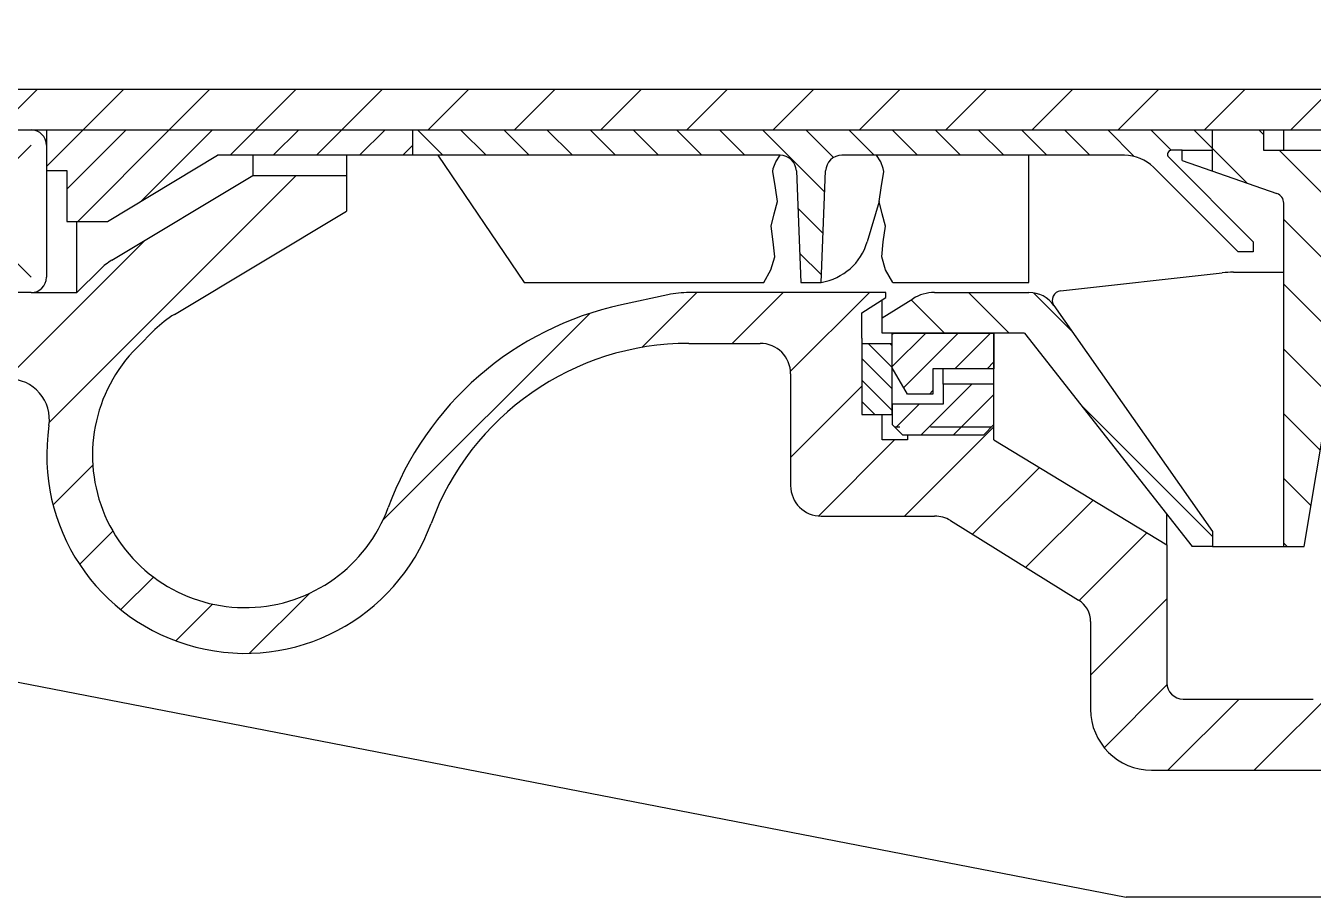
# Model space of a CAD drawing. Extents: x 0 to 841, y 0 to 594.
# Drawn here: x 535.4 to 619.8, y 415.3 to 472.5 of the extents above; entities that cross this region are included whole.
import ezdxf

# ---------------------------------------------------------------- set-up
doc = ezdxf.new("R2010")
doc.units = 0
doc.header["$MEASUREMENT"] = 0
for name, pattern in [('K5LT_BASIC', [0]), ('K5LT_DASHED', [6, 4, -2]), ('K5LT_THIN', [0]), ('K5LT_THIN_INCLUDED_TO_HATCHING', [0])]:
    doc.linetypes.add(name, pattern=pattern)
doc.layers.add('LAYER0VIEW0', color=7, linetype='Continuous')
pattern_1 = [(-45, (0, 0), (2.121320343559642, 2.121320343559643), [])]
pattern_2 = [(45, (0, 0), (-1.060660171779821, 1.060660171779821), [])]
pattern_3 = [(45, (0, 0), (-2.82842712474619, 2.82842712474619), [])]

# ---------------------------------------------------------------- blocks, each defined once
blk = doc.blocks.new('*U165')
at = {"layer": 'LAYER0VIEW0', "color": 5, "linetype": 'K5LT_BASIC'}
for p, q in [((-1, 31.66666666666669), (-9.666666666666629, 31.66666666666669)), ((-10.66666666666663, 30.66666666666669), (-10.66666666666663, 22)), ((0, 22), (0, 30.66666666666669)), ((-9.666666666666629, 21), (-1, 21)), ((-9.666666666666629, 1), (-1, 1)), ((-10.66666666666663, -8.666666666666686), (-10.66666666666663, 0)), ((0, 0), (0, -8.666666666666686)), ((-1, -9.666666666666686), (-9.666666666666629, -9.666666666666686))]:
    blk.add_line(p, q, dxfattribs=at)
at = {"layer": 'LAYER0VIEW0', "color": 7, "linetype": 'K5LT_THIN'}
for p, q in [((-1, 22), (-9.666666666666629, 30.66666666666669)), ((-1, 30.66666666666669), (-9.666666666666629, 22)), ((-1, 0), (-9.666666666666629, -8.666666666666686)), ((-1, -8.666666666666686), (-9.666666666666629, 2.411265631607762e-16))]:
    blk.add_line(p, q, dxfattribs=at)
at = {"layer": 'LAYER0VIEW0', "color": 5, "linetype": 'K5LT_BASIC'}
for centre, start, end in [((-9.666666666666629, 30.66666666666669), 90, 180), ((-1, 30.66666666666669), 0, 90), ((-9.666666666666629, 22), 180, 270), ((-1, 22), 270, 0), ((-9.666666666666629, 0), 90, 180), ((-1, 0), 0, 90), ((-9.666666666666629, -8.666666666666686), 180, 270), ((-1, -8.666666666666686), 270, 0)]:
    blk.add_arc(centre, 1, start, end, dxfattribs=at)

msp = doc.modelspace()

# ---------------------------------------------------------------- hatches: boundary and pattern name
at = {"layer": 'LAYER0VIEW0'}
h = msp.add_hatch(dxfattribs=at)
h.set_pattern_fill('МЕТАЛЛ', color=256, style=0, pattern_type=0)
h.set_pattern_definition(pattern_3)
edge = h.paths.add_edge_path()
edge.add_line((526.0977101522714, 483.2925242810399), (517.4310434856048, 483.2925242810399))
edge.add_line((517.4310434856048, 483.2925242810399), (516.4310434856048, 483.2925242810399))
edge.add_line((516.4310434856048, 483.2925242810399), (516.4310434856048, 483.6258576143733))
edge.add_line((516.4310434856048, 483.6258576143733), (516.0977101522714, 483.9591909477066))
edge.add_line((516.0977101522714, 483.9591909477066), (483.0977101522714, 483.9591909477066))
edge.add_line((483.0977101522714, 483.9591909477066), (483.0977101522714, 483.0623246399594))
edge.add_line((483.0977101522714, 483.0623246399594), (484.4310434856048, 482.2925242810398))
edge.add_line((484.4310434856048, 482.2925242810399), (491.0977101522714, 482.2925242810399))
edge.add_line((491.0977101522714, 482.2925242810399), (491.0977101522714, 481.9591909477066))
edge.add_line((491.0977101522714, 481.9591909477066), (503.7643768189381, 481.9591909477066))
edge.add_line((503.7643768189381, 481.9591909477066), (503.7643768189381, 479.6258576143733))
edge.add_line((503.7643768189381, 479.6258576143733), (509.7643768189381, 479.6258576143733))
edge.add_line((509.7643768189381, 479.6258576143733), (512.0737778956965, 475.6258576143733))
edge.add_line((512.0737778956965, 475.6258576143733), (509.7643768189381, 471.6258576143733))
edge.add_line((509.7643768189381, 471.6258576143733), (503.7643768189381, 471.6258576143733))
edge.add_line((503.7643768189381, 471.6258576143733), (503.7643768189381, 469.2925242810399))
edge.add_line((503.7643768189381, 469.2925242810399), (491.0977101522714, 469.2925242810399))
edge.add_line((491.0977101522714, 469.2925242810399), (491.0977101522714, 468.9591909477066))
edge.add_line((491.0977101522714, 468.9591909477066), (484.4310434856048, 468.9591909477066))
edge.add_line((484.4310434856048, 468.9591909477066), (483.0977101522714, 468.189390588787))
edge.add_line((483.0977101522714, 468.1893905887871), (483.0977101522714, 467.2925242810399))
edge.add_line((483.0977101522714, 467.2925242810399), (516.0977101522714, 467.2925242810399))
edge.add_line((516.0977101522714, 467.2925242810399), (516.4310434856048, 467.6258576143733))
edge.add_line((516.4310434856048, 467.6258576143733), (516.4310434856048, 467.9591909477066))
edge.add_line((516.4310434856048, 467.9591909477066), (517.4310434856048, 467.9591909477066))
edge.add_line((517.4310434856048, 467.9591909477066), (517.4310434856048, 465.9591909477066))
edge.add_line((517.4310434856048, 465.9591909477066), (517.7643768189381, 465.6258576143733))
edge.add_line((517.7643768189381, 465.6258576143733), (523.0977101522714, 465.6258576143733))
edge.add_line((523.0977101522714, 465.6258576143733), (523.7643768189381, 466.29252428104))
edge.add_line((523.7643768189381, 466.2925242810399), (526.0977101522714, 466.2925242810399))
edge.add_line((526.0977101522714, 466.2925242810399), (526.0977101522714, 465.6258576143733))
edge.add_line((526.0977101522714, 465.6258576143733), (527.0977101522714, 465.6258576143733))
edge.add_line((527.0977101522714, 465.6258576143733), (535.7643768189381, 465.6258576143733))
edge.add_line((535.7643768189381, 465.6258576143733), (536.7643768189381, 465.6258576143733))
edge.add_line((536.7643768189381, 465.6258576143733), (560.7643768189381, 465.6258576143733))
edge.add_line((560.7643768189381, 465.6258576143733), (612.5616350826343, 465.6258576143733))
edge.add_line((612.5616350826346, 465.6258576143733), (627.2283017493011, 465.6258576143733))
edge.add_line((627.2283017493011, 465.6258576143733), (627.2283017493011, 463.9591909477066))
edge.add_line((627.2283017493011, 463.9591909477066), (636.5616350826346, 463.9591909477066))
edge.add_line((636.5616350826346, 463.9591909477066), (637.8949684159678, 463.9591909477066))
edge.add_line((637.8949684159678, 463.9591909477066), (646.5616350826346, 463.9591909477066))
edge.add_arc((646.5616350826346, 462.6258576143733), 1.333333333333333, 360, 450, ccw=False)
edge.add_line((647.8949684159678, 462.6258576143733), (647.8949684159678, 460.9591909477066))
edge.add_line((647.8949684159678, 460.9591909477066), (665.2283017493011, 460.9591909477066))
edge.add_arc((668.1076120941287, 456.0166622120744), 5.720054052575112, 342.4570964103727, 480.2232870814474, ccw=False)
edge.add_arc((756.8600549698186, 427.9600417034263), 87.36146973581641, 162.4570964103733, 172.6314406768663)
edge.add_arc((669.2283017493011, 439.2925242810399), 1, 630, 712.6314406768681, ccw=False)
edge.add_line((669.2283017493011, 438.2925242810399), (669.2283017493011, 433.6258576143733))
edge.add_arc((669.2283017493011, 432.6258576143733), 1, 360, 450, ccw=False)
edge.add_line((670.2283017493011, 432.6258576143733), (670.2283017493011, 431.6258576143733))
edge.add_line((670.2283017493011, 431.6258576143733), (671.5616350826346, 431.6258576143733))
edge.add_line((671.5616350826346, 431.6258576143733), (671.5616350826346, 433.6258576143733))
edge.add_arc((703.6828472038466, 433.6258576143733), 32.1212121212122, 454.97910584399864, 540, ccw=False)
edge.add_line((700.8949684159678, 465.6258576143733), (700.8949684159678, 467.2925242810399))
edge.add_line((700.8949684159678, 467.2925242810399), (699.2283017493011, 467.2925242810399))
edge.add_line((699.2283017493011, 467.2925242810399), (698.2283017493011, 467.2925242810399))
edge.add_line((698.2283017493011, 467.2925242810399), (697.5616350826346, 467.9591909477065))
edge.add_line((697.5616350826346, 467.9591909477066), (697.2283017493011, 467.6258576143732))
edge.add_line((697.2283017493011, 467.6258576143733), (689.8949684159678, 467.6258576143733))
edge.add_line((689.8949684159678, 467.6258576143733), (689.2283017493011, 468.29252428104))
edge.add_line((689.2283017493011, 468.2925242810399), (687.5616350826346, 468.2925242810399))
edge.add_line((687.5616350826346, 468.2925242810399), (687.5616350826346, 467.6258576143733))
edge.add_line((687.5616350826346, 467.6258576143733), (683.5616350826346, 467.6258576143733))
edge.add_line((683.5616350826346, 467.6258576143733), (681.5616350826346, 465.6258576143733))
edge.add_line((681.5616350826346, 465.6258576143733), (654.8949684159678, 465.6258576143733))
edge.add_line((654.8949684159678, 465.6258576143733), (652.2283017493011, 468.29252428104))
edge.add_line((652.2283017493011, 468.2925242810399), (530.3316121263289, 468.2925242810399))
edge.add_line((530.3316121263287, 468.2925242810399), (526.0977101522714, 475.6258576143733))
edge.add_line((526.0977101522714, 475.6258576143733), (530.3316121263287, 482.9591909477066))
edge.add_line((530.3316121263287, 482.9591909477066), (652.2283017493011, 482.9591909477066))
edge.add_line((652.2283017493011, 482.9591909477066), (654.8949684159678, 485.6258576143733))
edge.add_line((654.8949684159678, 485.6258576143733), (681.5616350826346, 485.6258576143733))
edge.add_line((681.5616350826346, 485.6258576143733), (683.5616350826346, 483.6258576143733))
edge.add_line((683.5616350826346, 483.6258576143733), (687.5616350826346, 483.6258576143733))
edge.add_line((687.5616350826346, 483.6258576143733), (687.5616350826346, 482.9591909477066))
edge.add_line((687.5616350826346, 482.9591909477066), (689.2283017493011, 482.9591909477066))
edge.add_line((689.2283017493011, 482.9591909477066), (689.8949684159678, 483.6258576143733))
edge.add_line((689.8949684159678, 483.6258576143733), (697.2283017493011, 483.6258576143733))
edge.add_line((697.2283017493011, 483.6258576143733), (697.5616350826346, 483.2925242810398))
edge.add_line((697.5616350826346, 483.2925242810399), (698.2283017493011, 483.9591909477065))
edge.add_line((698.2283017493011, 483.9591909477066), (699.2283017493011, 483.9591909477066))
edge.add_line((699.2283017493011, 483.9591909477066), (700.8949684159678, 483.9591909477066))
edge.add_line((700.8949684159678, 483.9591909477066), (700.8949684159678, 485.6258576143732))
edge.add_arc((703.6828472038466, 517.6258576143732), 32.1212121212122, 540, 625.0208941560014, ccw=False)
edge.add_line((671.5616350826346, 517.6258576143732), (671.5616350826346, 519.6258576143732))
edge.add_line((671.5616350826346, 519.6258576143732), (670.2283017493011, 519.6258576143732))
edge.add_line((670.2283017493011, 519.6258576143732), (670.2283017493011, 518.6258576143732))
edge.add_arc((669.2283017493011, 518.6258576143732), 1, 270, 360, ccw=False)
edge.add_line((669.2283017493011, 517.6258576143732), (669.2283017493011, 512.9591909477065))
edge.add_arc((669.2283017493011, 511.9591909477066), 1, 367.3685593231277, 450, ccw=False)
edge.add_arc((756.8600549698186, 523.2916735253202), 87.36146973581641, 187.3685593231336, 197.5429035896267)
edge.add_arc((668.1076120941287, 495.2350530166721), 5.720054052575112, 239.77671291855262, 377.5429035896268, ccw=False)
edge.add_line((665.2283017493011, 490.2925242810399), (647.8949684159678, 490.2925242810399))
edge.add_line((647.8949684159678, 490.2925242810399), (647.8949684159678, 488.6258576143733))
edge.add_arc((646.5616350826346, 488.6258576143733), 1.333333333333333, 270, 360, ccw=False)
edge.add_line((646.5616350826346, 487.2925242810399), (637.8949684159678, 487.2925242810399))
edge.add_line((637.8949684159678, 487.2925242810399), (636.5616350826346, 487.2925242810399))
edge.add_line((636.5616350826346, 487.2925242810399), (627.2283017493011, 487.2925242810399))
edge.add_line((627.2283017493011, 487.2925242810399), (627.2283017493011, 485.6258576143733))
edge.add_line((627.2283017493011, 485.6258576143733), (612.5616350826346, 485.6258576143733))
edge.add_line((612.5616350826346, 485.6258576143733), (560.7643768189383, 485.6258576143733))
edge.add_line((560.7643768189381, 485.6258576143733), (536.7643768189381, 485.6258576143733))
edge.add_line((536.7643768189381, 485.6258576143733), (535.7643768189381, 485.6258576143733))
edge.add_line((535.7643768189381, 485.6258576143733), (527.7643768189381, 485.6258576143733))
edge.add_line((527.7643768189381, 485.6258576143733), (527.7643768189381, 483.2925242810399))
edge.add_line((527.7643768189381, 483.2925242810399), (526.0977101522714, 483.2925242810399))
h = msp.add_hatch(dxfattribs=at)
h.set_pattern_fill('МЕТАЛЛ', color=256, style=0, pattern_type=0)
h.set_pattern_definition([(-45, (0, 0), (1.414213562373095, 1.414213562373095), [])])
edge = h.paths.add_edge_path()
edge.add_line((601.1888031934949, 487.2925242810399), (588.9198214082404, 487.2925242810399))
edge.add_arc((588.9198214082406, 488.3591909477066), 1.066666666666667, 542.2906100426408, 630, ccw=False)
edge.add_line((587.8540070522705, 488.3165583734678), (587.5625410499387, 495.6032084317642))
edge.add_arc((586.8322284390098, 491.8919028059473), 3.782478811295843, 78.8675453350041, 80.8125906414539)
edge.add_line((587.4361551287119, 495.6258576143733), (586.2283017493011, 495.6258576143733))
edge.add_line((586.2283017493011, 495.6258576143733), (585.9359297796649, 488.3165583734678))
edge.add_arc((584.870115423695, 488.3591909477066), 1.066666666666667, 630, 717.7093899573592, ccw=False)
edge.add_line((584.870115423695, 487.2925242810399), (560.7643768189383, 487.2925242810399))
edge.add_line((560.7643768189381, 487.2925242810399), (560.7643768189381, 485.6258576143733))
edge.add_line((560.7643768189381, 485.6258576143733), (612.5616350826343, 485.6258576143733))
edge.add_line((612.5616350826346, 485.6258576143733), (613.2283017493011, 485.6258576143733))
edge.add_line((613.2283017493011, 485.6258576143733), (613.2283017493011, 486.9591909477066))
edge.add_line((613.2283017493011, 486.9591909477066), (611.2283017493011, 486.9591909477066))
edge.add_line((611.2283017493011, 486.9591909477066), (610.5387586992673, 486.9591909477066))
edge.add_arc((610.5387586992673, 487.2258576143733), 0.2666666666666667, 494.9999999999741, 630, ccw=False)
edge.add_line((610.350196890951, 487.4144194226897), (615.8949684159678, 492.9591909477065))
edge.add_line((615.8949684159678, 492.9591909477066), (615.8949684159678, 493.6258576143733))
edge.add_line((615.8949684159678, 493.6258576143733), (614.8949684159678, 493.6258576143733))
edge.add_line((614.8949684159678, 493.6258576143733), (609.3426836661371, 488.0735728645425))
edge.add_arc((607.4570655829729, 489.9591909477066), 2.666666666666667, 630, 675.0000000000027, ccw=False)
edge.add_line((607.4570655829729, 487.2925242810399), (601.1888031934949, 487.2925242810399))
edge = h.paths.add_edge_path()
edge.add_line((591.1864992838235, 463.9591909477066), (607.4570655829729, 463.9591909477066))
edge.add_arc((607.4570655829729, 461.2925242810399), 2.666666666666667, 404.9999999999974, 450, ccw=False)
edge.add_line((609.3426836661371, 463.178142364204), (614.8949684159678, 457.6258576143733))
edge.add_line((614.8949684159678, 457.6258576143733), (615.8949684159678, 457.6258576143733))
edge.add_line((615.8949684159678, 457.6258576143733), (615.8949684159678, 458.2925242810399))
edge.add_line((615.8949684159678, 458.2925242810399), (610.350196890951, 463.8372958060568))
edge.add_arc((610.5387586992673, 464.0258576143733), 0.2666666666666667, 450, 585.0000000000259, ccw=False)
edge.add_line((610.5387586992673, 464.2925242810399), (611.2283017493011, 464.2925242810399))
edge.add_line((611.2283017493011, 464.2925242810399), (613.2283017493011, 464.2925242810399))
edge.add_line((613.2283017493011, 464.2925242810399), (613.2283017493011, 465.6258576143733))
edge.add_line((613.2283017493011, 465.6258576143733), (612.5616350826346, 465.6258576143733))
edge.add_line((612.5616350826346, 465.6258576143733), (560.7643768189383, 465.6258576143733))
edge.add_line((560.7643768189381, 465.6258576143733), (560.7643768189381, 463.9591909477066))
edge.add_line((560.7643768189381, 463.9591909477066), (584.8701154236948, 463.9591909477066))
edge.add_arc((584.870115423695, 462.8925242810399), 1.066666666666667, 362.2906100426377, 450, ccw=False)
edge.add_line((585.9359297796647, 462.9351568552787), (586.2283017493008, 455.6258576143733))
edge.add_line((586.2283017493011, 455.6258576143733), (587.5616350826346, 455.6258576143733))
edge.add_line((587.5616350826346, 455.6258576143733), (587.8540070522707, 462.9351568552787))
edge.add_arc((588.9198214082406, 462.8925242810399), 1.066666666666667, 450, 537.7093899573624, ccw=False)
edge.add_line((588.9198214082406, 463.9591909477066), (591.1864992838238, 463.9591909477066))
h = msp.add_hatch(dxfattribs=at)
h.set_pattern_fill('МЕТАЛЛ', color=256, style=0, pattern_type=0)
h.set_pattern_definition([(45, (0, 0), (-1.414213562373095, 1.414213562373095), [])])
h.paths.add_polyline_path([(536.7643768189381, 465.6258576143733), (560.7643768189381, 465.6258576143733), (560.7643768189381, 463.9591909477066), (547.9865990411605, 463.9591909477066), (540.7643768189381, 459.6258576143733), (538.0977101522714, 459.6258576143733), (538.0977101522714, 462.9591909477066), (536.7643768189381, 462.9591909477066)])
h = msp.add_hatch(dxfattribs=at)
h.set_pattern_fill('МЕТАЛЛ', color=256, style=0, pattern_type=0)
h.set_pattern_definition(pattern_1)
edge = h.paths.add_edge_path()
edge.add_line((617.8949684159678, 460.8195369443594), (617.8949684159678, 438.2925242810399))
edge.add_line((617.8949684159678, 438.2925242810399), (619.2283017493011, 438.2925242810399))
edge.add_line((619.2283017493011, 438.2925242810399), (620.8392616817881, 447.9582838759621))
edge.add_arc((621.2338192513208, 447.8925242810399), 0.4, 450, 530.5376777919716, ccw=False)
edge.add_line((621.2338192513208, 448.2925242810399), (621.8949684159676, 448.2925242810399))
edge.add_line((621.8949684159678, 448.2925242810399), (621.8949684159678, 448.9591909477066))
edge.add_line((621.8949684159678, 448.9591909477066), (622.8949684159678, 448.9591909477066))
edge.add_line((622.8949684159678, 448.9591909477066), (624.5616350826346, 448.9591909477066))
edge.add_line((624.5616350826346, 448.9591909477066), (630.5616350826346, 448.9591909477066))
edge.add_line((630.5616350826346, 448.9591909477066), (630.5616350826346, 450.6258576143733))
edge.add_line((630.5616350826346, 450.6258576143733), (624.453889174341, 452.4581813868613))
edge.add_arc((624.6454544313852, 453.0967322436754), 0.6666666666666666, 530.9097230791842, 613.3007557660087, ccw=False)
edge.add_line((623.9871606767744, 453.2020592444131), (625.1384874027527, 460.3978512817777))
edge.add_arc((625.7967811573636, 460.2925242810399), 0.6666666666666666, 450, 530.9097230791746, ccw=False)
edge.add_line((625.7967811573636, 460.9591909477066), (629.5616350826346, 460.9591909477066))
edge.add_line((629.5616350826346, 460.9591909477066), (635.5616350826346, 460.9591909477066))
edge.add_line((635.5616350826346, 460.9591909477066), (636.5616350826346, 460.9591909477066))
edge.add_line((636.5616350826346, 460.9591909477066), (636.5616350826346, 463.9591909477066))
edge.add_line((636.5616350826346, 463.9591909477066), (627.2283017493011, 463.9591909477066))
edge.add_line((627.2283017493011, 463.9591909477066), (625.8949684159678, 463.9591909477066))
edge.add_line((625.8949684159678, 463.9591909477066), (625.8949684159678, 464.2925242810399))
edge.add_line((625.8949684159678, 464.2925242810399), (616.5616350826346, 464.2925242810399))
edge.add_line((616.5616350826346, 464.2925242810399), (616.5616350826346, 465.6258576143733))
edge.add_line((616.5616350826346, 465.6258576143733), (613.2283017493011, 465.6258576143733))
edge.add_line((613.2283017493011, 465.6258576143733), (613.2283017493011, 462.9258576143732))
edge.add_line((613.2283017493011, 462.9258576143732), (617.4485353657866, 461.4487758486033))
edge.add_arc((617.2283017493011, 460.8195369443594), 0.6666666666666666, 360, 430.7099537807993, ccw=False)
h = msp.add_hatch(dxfattribs=at)
h.set_pattern_fill('МЕТАЛЛ', color=256, style=0, pattern_type=0)
h.set_pattern_definition(pattern_3)
edge = h.paths.add_edge_path()
edge.add_arc((534.2903847238291, 446.6258576143733), 2.666666666666667, 351.4347188924495, 450, ccw=False)
edge.add_arc((549.7823181086588, 444.2925242810399), 13.00000000000002, 171.434718892449, 339.8636965717517)
edge.add_arc((578.8949684159678, 433.6178858350266), 18.00797177934661, 450, 519.8636965717519, ccw=False)
edge.add_line((578.8949684159678, 451.6258576143733), (583.5616350826346, 451.6258576143733))
edge.add_arc((583.5616350826346, 449.6258576143733), 2, 360, 450, ccw=False)
edge.add_line((585.5616350826346, 449.6258576143733), (585.5616350826346, 442.2925242810399))
edge.add_arc((587.5616350826346, 442.2925242810399), 2, 180, 270)
edge.add_line((587.5616350826346, 440.2925242810399), (595.0020258228325, 440.2925242810399))
edge.add_arc((595.0020258228323, 438.2925242810399), 2, 418.7362683056186, 450, ccw=False)
edge.add_line((596.0399820913159, 440.0020993114834), (604.4402530108065, 434.7907685321334))
edge.add_arc((603.5616350826346, 433.3745029094226), 1.666666666666667, 360, 418.1855071734621, ccw=False)
edge.add_line((605.2283017493011, 433.3745029094226), (605.2283017493011, 427.6258576143733))
edge.add_arc((609.2283017493011, 427.6258576143733), 4, 180, 270)
edge.add_line((609.2283017493011, 423.6258576143733), (621.8949684159678, 423.6258576143733))
edge.add_arc((621.8949684159678, 427.6258576143733), 4, 270, 360)
edge.add_line((625.8949684159678, 427.6258576143733), (625.8949684159678, 431.455744542351))
edge.add_arc((626.9616350826344, 431.455744542351), 1.066666666666667, 430.7099537808022, 540, ccw=False)
edge.add_line((627.3140088690112, 432.4625267891414), (639.2283017493011, 428.29252428104))
edge.add_line((639.2283017493011, 428.2925242810399), (640.5616350826346, 428.2925242810399))
edge.add_line((640.5616350826346, 428.2925242810399), (640.5616350826346, 427.6258576143733))
edge.add_line((640.5616350826346, 427.6258576143733), (640.5616350826346, 425.6258576143733))
edge.add_line((640.5616350826346, 425.6258576143733), (651.2283017493011, 425.6258576143733))
edge.add_line((651.2283017493011, 425.6258576143733), (651.2283017493011, 434.2925242810399))
edge.add_line((651.2283017493011, 434.2925242810399), (649.2283017493011, 434.2925242810399))
edge.add_line((649.2283017493011, 434.2925242810399), (647.5616350826346, 434.2925242810399))
edge.add_line((647.5616350826346, 434.2925242810399), (644.2283017493011, 437.6258576143733))
edge.add_line((644.2283017493011, 437.6258576143733), (620.8949684159678, 437.6258576143733))
edge.add_line((620.8949684159678, 437.6258576143733), (620.8949684159678, 429.3591909477066))
edge.add_arc((619.8283017493012, 429.3591909477066), 1.066666666666667, 270, 360, ccw=False)
edge.add_line((619.8283017493012, 428.2925242810399), (611.2949684159679, 428.2925242810399))
edge.add_arc((611.2949684159677, 429.3591909477066), 1.066666666666667, 540, 630, ccw=False)
edge.add_line((610.2283017493011, 429.3591909477066), (610.2283017493011, 435.3591909477066))
edge.add_line((610.2283017493011, 435.3591909477066), (610.2283017493011, 438.4070506709177))
edge.add_line((610.2283017493011, 438.4070506709177), (598.8949684159678, 445.28800305187))
edge.add_line((598.8949684159678, 445.2880030518701), (598.8949684159678, 445.6258576143733))
edge.add_line((598.8949684159678, 445.6258576143733), (598.8949684159678, 446.2925242810399))
edge.add_line((598.8949684159678, 446.2925242810399), (598.2283017493011, 445.6258576143732))
edge.add_line((598.2283017493011, 445.6258576143733), (593.2283017493011, 445.6258576143733))
edge.add_line((593.2283017493011, 445.6258576143733), (593.2283017493011, 445.2925242810399))
edge.add_line((593.2283017493011, 445.2925242810399), (591.5616350826346, 445.2925242810399))
edge.add_line((591.5616350826346, 445.2925242810399), (591.5616350826346, 446.9591909477066))
edge.add_line((591.5616350826346, 446.9591909477066), (590.2283017493011, 446.9591909477066))
edge.add_line((590.2283017493011, 446.9591909477066), (590.2283017493011, 451.9591909477066))
edge.add_line((590.2283017493011, 451.9591909477066), (590.2283017493011, 453.6384385892136))
edge.add_line((590.2283017493011, 453.6384385892136), (591.8081721895566, 454.6258576143733))
edge.add_line((591.8081721895566, 454.6258576143733), (591.8081721895566, 454.9591909477066))
edge.add_line((591.8081721895566, 454.9591909477066), (578.9175483759014, 454.9591909477066))
edge.add_arc((578.9175483759014, 448.2925242810399), 6.666666666666666, 90, 102.1475698211778)
edge.add_line((577.5146797418994, 454.8099167074769), (574.4742547149814, 454.155465260454))
edge.add_arc((578.8949684159678, 433.6178858350266), 21.00797177934664, 102.1475698211766, 159.8636965717519)
edge.add_arc((549.7823181086588, 444.2925242810399), 10, 494.9999999999995, 699.8636965717519, ccw=False)
edge.add_line((542.7112502967931, 451.3635920929053), (543.8735654994026, 452.5259072955149))
edge.add_arc((548.5876107073133, 447.8118620876045), 6.666666666666666, 480.96375653207417, 495.00000000000136, ccw=False)
edge.add_line((545.1576390044628, 453.5284815923548), (556.4310434856046, 460.2925242810399))
edge.add_line((556.4310434856048, 460.2925242810399), (556.4310434856048, 462.6258576143733))
edge.add_line((556.4310434856048, 462.6258576143733), (550.2995616260401, 462.6258576143733))
edge.add_line((550.2995616260401, 462.6258576143733), (541.0505150872822, 457.0764296911185))
edge.add_arc((543.1084981089924, 453.6464579882684), 4, 120.9637565320723, 135.0000000000006)
edge.add_line((540.280070984246, 456.4748851130145), (538.7643768189381, 454.9591909477066))
edge.add_line((538.7643768189381, 454.9591909477066), (535.7643768189381, 454.9591909477066))
edge.add_line((535.7643768189381, 454.9591909477066), (527.3768432917146, 454.9591909477066))
edge.add_line((527.3768432917149, 454.9591909477066), (526.0977101522716, 454.9591909477066))
edge.add_line((526.0977101522714, 454.9591909477066), (526.0977101522714, 454.2925242810399))
edge.add_line((526.0977101522714, 454.2925242810399), (516.7643768189381, 454.2925242810399))
edge.add_line((516.7643768189381, 454.2925242810399), (515.4310434856048, 452.9591909477066))
edge.add_line((515.4310434856048, 452.9591909477066), (513.7643768189381, 452.9591909477066))
edge.add_line((513.7643768189381, 452.9591909477066), (498.4310434856048, 452.9591909477066))
edge.add_line((498.4310434856048, 452.9591909477066), (497.0977101522714, 451.6258576143732))
edge.add_line((497.0977101522714, 451.6258576143733), (495.4310434856048, 451.6258576143733))
edge.add_line((495.4310434856048, 451.6258576143733), (493.5203598830818, 451.6258576143733))
edge.add_line((493.5203598830818, 451.6258576143733), (493.5203598830818, 449.9591909477066))
edge.add_line((493.5203598830818, 449.9591909477066), (491.8536932164151, 449.9591909477066))
edge.add_line((491.8536932164151, 449.9591909477066), (491.8536932164151, 450.6258576143733))
edge.add_line((491.8536932164151, 450.6258576143733), (485.2901602420012, 450.6258576143733))
edge.add_line((485.2901602420014, 450.6258576143733), (485.0977101522716, 450.9591909477066))
edge.add_line((485.0977101522714, 450.9591909477066), (485.0977101522714, 450.2715015102684))
edge.add_arc((484.6977101522715, 450.2715015102684), 0.4, 284.03624346793436, 360, ccw=False)
edge.add_line((484.7947244022861, 449.8834445102102), (481.0977101522716, 448.9591909477066))
edge.add_line((481.0977101522714, 448.9591909477066), (481.0977101522714, 444.9591909477066))
edge.add_line((481.0977101522714, 444.9591909477066), (482.4310434856048, 444.9591909477066))
edge.add_line((482.4310434856048, 444.9591909477066), (482.4310434856048, 446.9591909477066))
edge.add_line((482.4310434856048, 446.9591909477066), (485.7643768189381, 446.9591909477066))
edge.add_line((485.7643768189381, 446.9591909477066), (485.7643768189381, 444.9591909477066))
edge.add_line((485.7643768189381, 444.9591909477066), (493.7643768189381, 444.9591909477066))
edge.add_line((493.7643768189381, 444.9591909477066), (493.7643768189381, 443.6258576143733))
edge.add_line((493.7643768189381, 443.6258576143733), (501.7643768189381, 443.6258576143733))
edge.add_line((501.7643768189381, 443.6258576143733), (501.7643768189381, 447.6258576143733))
edge.add_line((501.7643768189381, 447.6258576143733), (503.0977101522714, 447.6258576143733))
edge.add_line((503.0977101522714, 447.6258576143733), (503.578835376596, 448.4591909477066))
edge.add_arc((505.0222110495703, 447.6258576143733), 1.666666666666667, 450, 510.0000000000007, ccw=False)
edge.add_line((505.0222110495703, 449.2925242810399), (534.2903847238291, 449.2925242810399))
h = msp.add_hatch(dxfattribs=at)
h.set_pattern_fill('МЕТАЛЛ', color=256, style=0, pattern_type=0)
h.set_pattern_definition(pattern_1)
edge = h.paths.add_edge_path()
edge.add_line((602.8256292425475, 454.1084517906585), (613.2283017493011, 439.2925242810398))
edge.add_line((613.2283017493011, 439.2925242810399), (613.2283017493011, 438.2925242810399))
edge.add_line((613.2283017493011, 438.2925242810399), (611.8949684159678, 438.2925242810399))
edge.add_line((611.8949684159678, 438.2925242810399), (600.8949684159678, 452.2925242810399))
edge.add_line((600.8949684159678, 452.2925242810399), (591.5616350826346, 452.2925242810399))
edge.add_line((591.5616350826346, 452.2925242810399), (591.5616350826346, 453.2925242810399))
edge.add_line((591.5616350826346, 453.2925242810399), (593.5797611797228, 454.5538530917201))
edge.add_arc((594.9930916863979, 452.2925242810399), 2.666666666666667, 450, 482.00538320808073, ccw=False)
edge.add_line((594.9930916863979, 454.9591909477066), (601.1888031934949, 454.9591909477066))
edge.add_arc((601.1888031934949, 452.9591909477066), 2, 395.0737544933463, 450, ccw=False)
h = msp.add_hatch(dxfattribs=at)
h.set_pattern_fill('МЕТАЛЛ', color=256, style=0, pattern_type=0)
h.set_pattern_definition(pattern_2)
h.paths.add_polyline_path([(595.5616350826346, 449.9591909477066), (594.8949684159678, 449.9591909477066), (594.8949684159678, 448.2925242810399), (593.2283017493011, 448.2925242810399), (592.2283017493011, 450.0245750886088), (592.2283017493011, 452.2925242810399), (598.8949684159678, 452.2925242810399), (598.8949684159678, 449.9591909477066)])
h = msp.add_hatch(dxfattribs=at)
h.set_pattern_fill('МЕТАЛЛ', color=256, style=0, pattern_type=0)
h.set_pattern_definition([(-45, (0, 0), (0.7071067811865475, 0.7071067811865476), [])])
h.paths.add_polyline_path([(590.2283017493011, 451.6258576143733), (590.2283017493011, 446.9591909477066), (592.2283017493011, 446.9591909477066), (592.2283017493011, 447.6258576143733), (592.2283017493011, 448.2925242810399), (592.2283017493011, 451.6258576143733)])
h = msp.add_hatch(dxfattribs=at)
h.set_pattern_fill('МЕТАЛЛ', color=256, style=0, pattern_type=0)
h.set_pattern_definition(pattern_2)
h.paths.add_polyline_path([(595.5616350826346, 447.6258576143733), (595.5616350826346, 448.9591909477066), (598.8949684159678, 448.9591909477066), (598.8949684159678, 446.2925242810399), (598.2283017493011, 445.6258576143733), (592.8949684159678, 445.6258576143733), (592.2283017493011, 446.2925242810399), (592.2283017493011, 447.6258576143733)])

# ---------------------------------------------------------------- linework, layer by layer
at = {"layer": 'LAYER0VIEW0', "color": 5, "linetype": 'K5LT_BASIC'}
for p, q in [((530.3316121263287, 468.2925242810399), (652.2283017493011, 468.2925242810399)), ((535.7643768189381, 465.6258576143733), (536.7643768189381, 465.6258576143733)), ((536.7643768189381, 465.6258576143733), (536.7643768189381, 462.9591909477066)), ((536.7643768189381, 465.6258576143733), (560.7643768189381, 465.6258576143733)), ((560.7643768189381, 465.6258576143733), (560.7643768189381, 463.9591909477066)), ((560.7643768189381, 465.6258576143733), (612.5616350826343, 465.6258576143733)), ((612.5616350826346, 465.6258576143733), (627.2283017493011, 465.6258576143733)), ((613.2283017493011, 462.9258576143732), (613.2283017493011, 465.6258576143733)), ((616.5616350826346, 465.6258576143733), (616.5616350826346, 464.2925242810399)), ((617.8949684159678, 464.2925242810399), (617.8949684159678, 465.6258576143733)), ((540.7643768189381, 459.6258576143733), (547.9865990411603, 463.9591909477066)), ((560.7643768189381, 463.9591909477066), (547.9865990411603, 463.9591909477066)), ((550.2995616260401, 463.9591909477066), (550.2995616260401, 462.6258576143733)), ((556.4310434856048, 463.9591909477066), (556.4310434856048, 462.6258576143733)), ((584.870115423695, 463.9591909477066), (560.7643768189383, 463.9591909477066)), ((562.4310434856048, 463.9591909477066), (568.0977101522714, 455.6258576143733)), ((607.4570655829729, 463.9591909477066), (588.9198214082406, 463.9591909477066)), ((601.1888031934949, 455.6258576143733), (601.1888031934949, 463.9591909477066)), ((610.350196890951, 463.8372958060568), (615.8949684159678, 458.2925242810399)), ((611.2283017493011, 464.2925242810399), (610.5387586992673, 464.2925242810399)), ((611.2283017493011, 463.6258576143733), (611.2283017493011, 464.2925242810399)), ((611.2283017493011, 464.2925242810399), (613.2283017493011, 464.2925242810399)), ((611.2283017493011, 463.6258576143733), (611.2283017493011, 464.2925242810399)), ((611.2283017493011, 464.2925242810399), (612.5616350826346, 464.2925242810399)), ((611.2283017493011, 463.6258576143733), (617.4485353657866, 461.4487758486034)), ((616.5616350826346, 464.2925242810399), (625.8949684159678, 464.2925242810399)), ((536.7643768189381, 462.9591909477066), (538.0977101522714, 462.9591909477066)), ((538.0977101522714, 462.9591909477066), (538.0977101522714, 459.6258576143733)), ((585.9359297796647, 462.9351568552787), (586.2283017493011, 455.6258576143733)), ((587.5616350826346, 455.6258576143733), (587.8540070522707, 462.9351568552787)), ((614.8949684159678, 457.6258576143733), (609.3426836661371, 463.178142364204)), ((541.0505150872822, 457.0764296911186), (550.2995616260401, 462.6258576143733)), ((550.2995616260401, 462.6258576143733), (556.4310434856048, 462.6258576143733)), ((556.4310434856048, 462.6258576143733), (556.4310434856048, 460.2925242810399)), ((556.4310434856048, 462.6258576143733), (556.4310434856048, 460.2925242810399)), ((545.1576390044628, 453.5284815923548), (556.4310434856046, 460.2925242810399)), ((591.3633595582756, 460.9338873244918), (590.5864880749074, 458.2925242810399)), ((617.8949684159678, 438.2925242810399), (617.8949684159678, 460.8195369443594)), ((538.0977101522714, 459.6258576143733), (540.7643768189381, 459.6258576143733)), ((538.7643768189381, 454.9591909477066), (538.7643768189381, 459.6258576143733)), ((615.8949684159678, 457.6258576143733), (614.8949684159678, 457.6258576143733)), ((615.8949684159678, 458.2925242810399), (615.8949684159678, 457.6258576143733)), ((538.7643768189381, 454.9591909477066), (540.280070984246, 456.4748851130145)), ((603.2614424561335, 455.0739843595769), (613.8613258297183, 456.251749178864)), ((614.5975360035505, 456.2925242810399), (617.8949684159676, 456.2925242810399)), ((568.0977101522714, 455.6258576143733), (583.8034599659446, 455.6258576143733)), ((586.2283017493011, 455.6258576143733), (587.5616350826346, 455.6258576143733)), ((586.2283017493011, 455.6258576143733), (587.5616350826346, 455.6258576143733)), ((592.2531547415739, 455.6258576143733), (601.1888031934949, 455.6258576143733)), ((535.7643768189381, 454.9591909477066), (538.7643768189381, 454.9591909477066)), ((577.5146797418994, 454.8099167074769), (574.4742547149814, 454.155465260454)), ((591.8081721895566, 454.9591909477066), (578.9175483759014, 454.9591909477066)), ((590.2283017493011, 453.6384385892136), (591.8081721895566, 454.6258576143733)), ((591.5616350826346, 453.2925242810399), (593.5797611797228, 454.5538530917202)), ((591.5616350826346, 453.2925242810399), (591.5616350826346, 454.471771922547)), ((591.8081721895566, 454.6258576143733), (591.8081721895566, 454.9591909477066)), ((594.9930916863979, 454.9591909477066), (601.1888031934949, 454.9591909477066)), ((590.2283017493011, 451.9591909477066), (590.2283017493011, 453.6384385892136)), ((602.8256292425475, 454.1084517906585), (613.2283017493011, 439.2925242810399)), ((542.7112502967931, 451.3635920929053), (543.8735654994026, 452.5259072955148)), ((591.5616350826346, 452.2925242810399), (591.5616350826346, 453.2925242810399)), ((590.2283017493011, 451.9591909477066), (590.2283017493011, 446.9591909477066)), ((600.8949684159678, 452.2925242810399), (591.5616350826346, 452.2925242810399)), ((592.2283017493011, 447.6258576143733), (592.2283017493011, 452.2925242810399)), ((592.2283017493011, 448.2925242810399), (592.2283017493011, 452.2925242810399)), ((592.2283017493011, 452.2925242810399), (598.8949684159678, 452.2925242810399)), ((592.2283017493011, 446.9591909477066), (592.2283017493011, 451.9591909477066)), ((598.8949684159678, 446.2925242810399), (598.8949684159678, 452.2925242810399)), ((598.8949684159678, 452.2925242810399), (598.8949684159678, 449.9591909477066)), ((600.8949684159678, 452.2925242810399), (611.8949684159678, 438.2925242810399)), ((578.8949684159678, 451.6258576143733), (583.5616350826346, 451.6258576143733)), ((590.2283017493011, 451.6258576143733), (592.2283017493011, 451.6258576143733)), ((593.2283017493011, 448.2925242810399), (592.2283017493011, 450.0245750886088)), ((585.5616350826346, 449.6258576143733), (585.5616350826346, 442.2925242810399)), ((598.8949684159678, 449.9591909477066), (594.8949684159678, 449.9591909477066)), ((594.8949684159678, 449.9591909477066), (594.8949684159678, 448.2925242810399)), ((595.5616350826346, 448.9591909477066), (595.5616350826346, 449.9591909477066)), ((594.8949684159678, 448.2925242810399), (593.2283017493011, 448.2925242810399)), ((598.8949684159678, 448.9591909477066), (595.5616350826346, 448.9591909477066)), ((595.5616350826346, 448.9591909477066), (595.5616350826346, 447.6258576143733)), ((598.8949684159678, 445.6258576143733), (598.8949684159678, 448.9591909477066)), ((595.5616350826346, 447.6258576143733), (592.2283017493011, 447.6258576143733)), ((592.2283017493011, 447.6258576143733), (592.2283017493011, 446.2925242810399)), ((619.2283017493011, 438.2925242810399), (620.8392616817881, 447.9582838759621)), ((590.2283017493011, 446.9591909477066), (592.2283017493011, 446.9591909477066)), ((591.5616350826346, 445.2925242810399), (591.5616350826346, 446.9591909477066)), ((592.2283017493011, 446.2925242810399), (592.8949684159678, 445.6258576143733)), ((598.2283017493011, 445.6258576143733), (598.8949684159678, 446.2925242810399)), ((598.8949684159678, 445.2880030518701), (598.8949684159678, 446.2925242810399)), ((593.2283017493011, 445.2925242810399), (591.5616350826346, 445.2925242810399)), ((592.8949684159678, 445.6258576143733), (598.2283017493011, 445.6258576143733)), ((593.2283017493011, 445.6258576143733), (593.2283017493011, 445.2925242810399)), ((598.8949684159678, 445.2880030518701), (610.2283017493011, 438.4070506709177)), ((587.5616350826346, 440.2925242810399), (595.0020258228325, 440.2925242810399)), ((596.0399820913159, 440.0020993114834), (604.4402530108065, 434.7907685321334)), ((610.2283017493011, 438.4070506709177), (610.2283017493011, 440.413736402252)), ((613.2283017493011, 439.2925242810399), (613.2283017493011, 438.2925242810399)), ((610.2283017493011, 438.4070506709177), (610.2283017493011, 429.3591909477066)), ((610.2283017493011, 438.4070506709177), (610.2283017493011, 435.3591909477066)), ((613.2283017493011, 438.2925242810399), (611.8949684159678, 438.2925242810399)), ((613.2283017493011, 438.2925242810399), (619.2283017493011, 438.2925242810399)), ((503.5580256774102, 435.471869551903), (607.5616353210529, 415.2925242810399)), ((605.2283017493011, 433.3745029094226), (605.2283017493011, 427.6258576143733)), ((611.2949684159677, 428.2925242810399), (619.828301749301, 428.2925242810399)), ((609.2283017493011, 423.6258576143733), (621.8949684159678, 423.6258576143733)), ((621.5616353210531, 415.2925242810399), (607.5616353210531, 415.2925242810399))]:
    msp.add_line(p, q, dxfattribs=at)
at = {"layer": 'LAYER0VIEW0', "color": 7, "linetype": 'K5LT_DASHED'}
msp.add_line((598.7283017493011, 446.1258576143733), (592.3949684159678, 446.1258576143733), dxfattribs=at)
at = {"layer": 'LAYER0VIEW0', "color": 7, "linetype": 'K5LT_THIN_INCLUDED_TO_HATCHING'}
for points in [[(583.8034599659446, 455.6258576143733), (584.2668254068933, 456.4432584593946), (584.5147223727932, 457.2921546717395), (584.4205022083322, 458.285737533442), (584.2835451315144, 459.3054200998835), (584.2845470485227, 459.3176978120923), (584.4887414786139, 460.1259972064023), (584.6932551677013, 460.9338875375577), (584.5609708194514, 461.8282897937965), (584.384846183579, 462.9077313072602), (584.422652264619, 463.0925732863612), (584.585751307599, 463.5296213421843), (584.870115423695, 463.9591909477066)], [(592.2531547415739, 455.6258576143733), (591.7897893006252, 456.4432584593946), (591.5418923347253, 457.2921546717395), (591.6361124991863, 458.285737533442), (591.7730695760042, 459.3054200998835), (591.7720676589959, 459.3176978120923), (591.5678732289047, 460.1259972064023), (591.3633595398171, 460.9338875375577), (591.4956438880671, 461.8282897937965), (591.6717685239394, 462.9077313072602), (591.6339624428994, 463.0925732863612), (591.4708633999195, 463.5296213421843), (591.1864992838235, 463.9591909477066)]]:
    msp.add_lwpolyline(points, dxfattribs=at)
at = {"layer": 'LAYER0VIEW0', "color": 5, "linetype": 'K5LT_BASIC'}
for centre, radius, start, end in [((584.870115423695, 462.8925242810399), 1.066666666666667, 2.290610042637681, 90), ((588.9198214082406, 462.8925242810399), 1.066666666666667, 90, 177.7093899573624), ((607.4570655829729, 461.2925242810399), 2.666666666666667, 44.99999999999827, 90), ((610.5387586992673, 464.0258576143733), 0.2666666666666667, 90, 225.0000000000173), ((617.2283017493011, 460.8195369443594), 0.6666666666666666, 0, 70.70995378080089), ((586.9577083929258, 459.3598124227992), 3.782478811295843, 279.1874093586438, 343.6104596659655), ((543.1084981089924, 453.6464579882684), 4, 120.9637565320723, 135.0000000000006), ((614.5975360035505, 449.6258576143733), 6.666666666666666, 90, 96.340191745911), ((603.3294209532625, 454.4621778854158), 0.6155714726149679, 96.34019174590291, 215.0737544933516), ((578.9175483759014, 448.2925242810399), 6.666666666666666, 90, 102.1475698211777), ((594.9930916863979, 452.2925242810399), 2.666666666666667, 90, 122.0053832080813), ((601.1888031934949, 452.9591909477066), 2, 35.0737544933458, 90), ((548.5876107073133, 447.8118620876045), 6.666666666666666, 120.9637565320742, 135.0000000000011), ((578.8949684159678, 433.6178858350266), 21.00797177934664, 102.1475698211766, 159.8636965717519), ((549.7823181086588, 444.2925242810399), 10, 134.9999999999995, 339.863696571752), ((578.8949684159678, 433.6178858350266), 18.00797177934661, 90, 159.8636965717519), ((583.5616350826346, 449.6258576143733), 2, 0, 90), ((534.2903847238291, 446.6258576143733), 2.666666666666667, 351.4347188924496, 90), ((549.7823181086588, 444.2925242810399), 13.00000000000002, 171.434718892449, 339.863696571752), ((587.5616350826346, 442.2925242810399), 2, 180, 270), ((595.0020258228323, 438.2925242810399), 2, 58.73626830562029, 90), ((603.5616350826346, 433.3745029094226), 1.666666666666667, 0, 58.18550717346439), ((611.2949684159677, 429.3591909477066), 1.066666666666667, 180, 270), ((609.2283017493011, 427.6258576143733), 4, 180, 270)]:
    msp.add_arc(centre, radius, start, end, dxfattribs=at)

# ---------------------------------------------------------------- block references
at = {"layer": 'LAYER0VIEW0'}
msp.add_blockref('*U165', (536.7643768189382, 464.6258576143733), dxfattribs=at)

doc.saveas('drawing.dxf')
